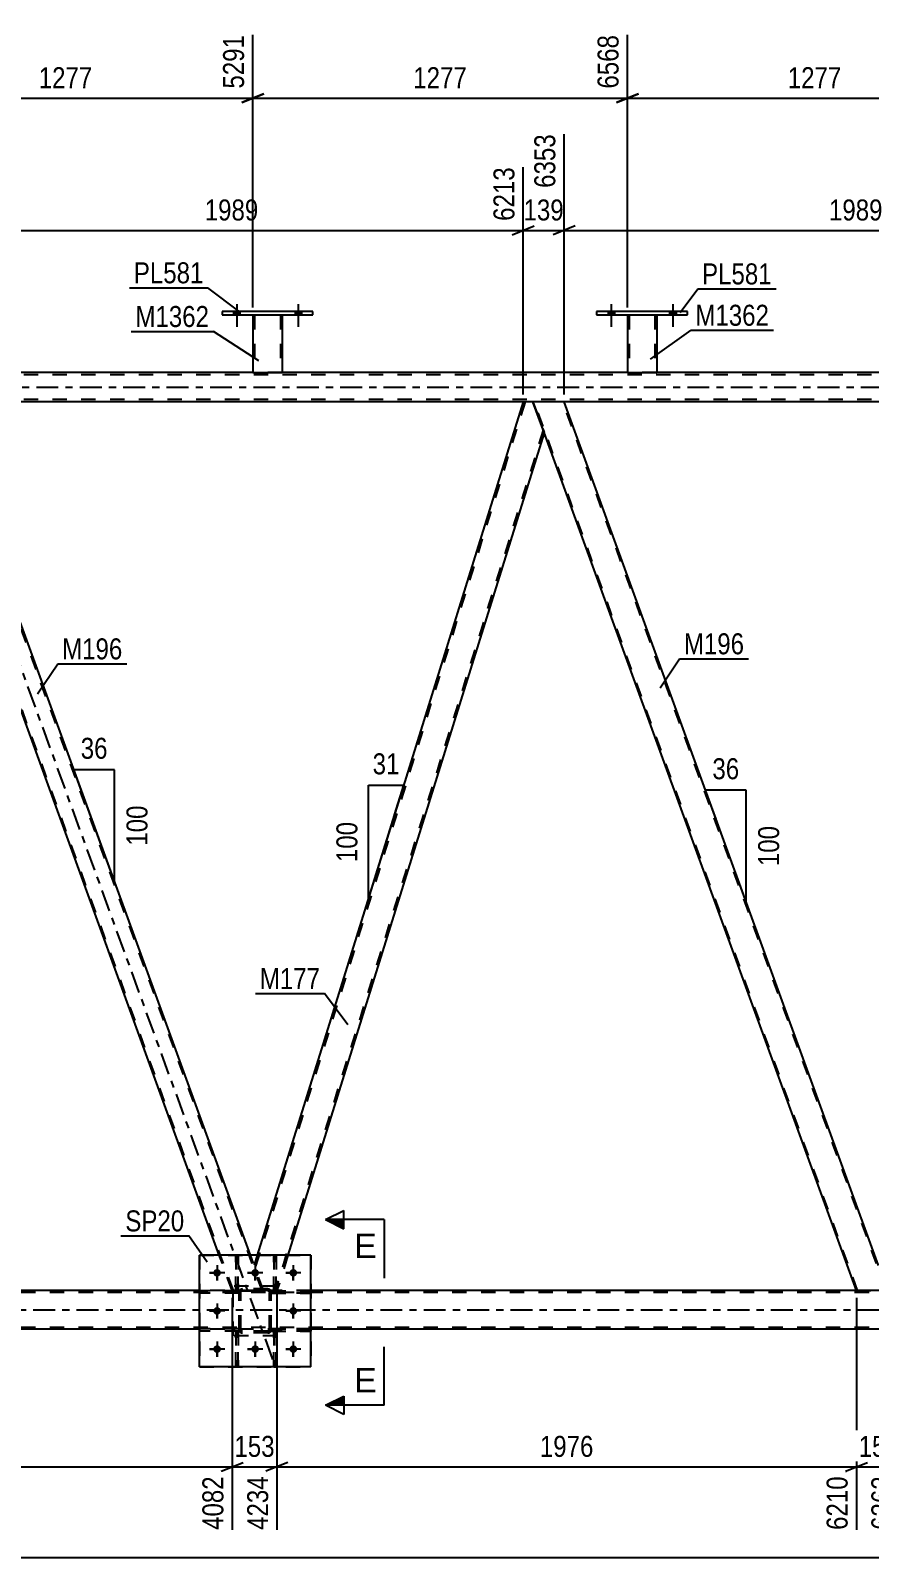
# Model space of a CAD drawing. Header units: millimetres. Extents: x -78 to 763, y -424 to 170.
# Drawn here: x 172.4 to 286.8, y -159.6 to 48.6 of the extents above; entities that cross this region are included whole.
import ezdxf

# ---------------------------------------------------------------- set-up
doc = ezdxf.new("R2010")
doc.units = ezdxf.units.MM
doc.linetypes.add('DXK_LINE_DOT2', pattern=[3.9198, 1.9599, -1.9599])
doc.linetypes.add('DXK_LINE_DOT3', pattern=[5.9187, 2.979, -0.9799, 0.9799, -0.9799])
doc.styles.add('Arial', font='ARIAL.TTF', dxfattribs={"height": 0.2})
doc.styles.add('Arial Narrow', font='ARIALN.TTF', dxfattribs={"height": 0.2})

# ---------------------------------------------------------------- blocks, each defined once
blk = doc.blocks.new('Part-814185653-3810 - 3727')
at = {"color": 7, "linetype": 'DXK_LINE_DOT2'}
for p, q in [((205.59, -133.6), (205.59, -128.77)), ((205.59, -128.77), (205.91, -128.77)), ((205.91, -128.77), (205.91, -133.6)), ((205.59, -129.37), (205.91, -129.37)), ((205.91, -133.6), (205.59, -133.6))]:
    blk.add_line(p, q, dxfattribs=at)
blk = doc.blocks.new('Part-814185653-3860 - 3727')
at = {"color": 7, "linetype": 'DXK_LINE_DOT2'}
for p, q in [((200.83, -123.48), (200.87, -123.3)), ((200.87, -123.3), (200.83, -123.48)), ((200.83, -128.52), (200.83, -123.48)), ((201.07, -123.48), (201.09, -123.39)), ((201.07, -128.52), (201.07, -123.48)), ((201.09, -123.39), (201.14, -123.31)), ((201.13, -123.04), (201.31, -123)), ((201.31, -123), (201.13, -123.04)), ((201.14, -123.31), (201.22, -123.26)), ((201.22, -123.26), (201.31, -123.24)), ((204.75, -123), (201.31, -123)), ((201.31, -123.24), (204.75, -123.24)), ((204.75, -123), (204.94, -123.04)), ((204.94, -123.04), (204.75, -123)), ((204.75, -123.24), (204.85, -123.26)), ((204.85, -123.26), (204.92, -123.31)), ((204.92, -123.31), (204.98, -123.39)), ((204.98, -123.39), (204.99, -123.48)), ((204.99, -128.52), (204.99, -123.48)), ((205.2, -123.3), (205.23, -123.48)), ((205.23, -123.48), (205.2, -123.3)), ((205.23, -128.52), (205.23, -123.48)), ((200.87, -128.71), (200.83, -128.52)), ((200.83, -128.52), (200.87, -128.71)), ((201.09, -128.62), (201.07, -128.52)), ((201.14, -128.69), (201.09, -128.62)), ((201.31, -129), (201.13, -128.97)), ((201.13, -128.97), (201.31, -129)), ((201.22, -128.75), (201.14, -128.69)), ((201.31, -128.76), (201.22, -128.75)), ((204.75, -128.76), (201.31, -128.76)), ((204.75, -129), (201.31, -129)), ((204.85, -128.75), (204.75, -128.76)), ((204.94, -128.97), (204.75, -129)), ((204.75, -129), (204.94, -128.97)), ((204.92, -128.69), (204.85, -128.75)), ((204.98, -128.62), (204.92, -128.69)), ((204.99, -128.52), (204.98, -128.62)), ((205.23, -128.52), (205.2, -128.71)), ((205.2, -128.71), (205.23, -128.52))]:
    blk.add_line(p, q, dxfattribs=at)
at = {"color": 7, "linetype": 'DXK_LINE_DOT3'}
blk.add_line((203.03, -126), (203.03, -126), dxfattribs=at)
at = {"color": 7, "linetype": 'DXK_LINE_DOT2'}
for centre, start, end in [((201.31, -123.48), 112.5, 157.5), ((201.31, -123.48), 112.5, 157.5), ((204.75, -123.48), 22.5, 67.5), ((204.75, -123.48), 22.5, 67.5), ((201.31, -128.52), 202.5, 247.5), ((201.31, -128.52), 202.5, 247.5), ((204.75, -128.52), 292.5, 337.5), ((204.75, -128.52), 292.5, 337.5)]:
    blk.add_arc(centre, 0.48, start, end, dxfattribs=at)
blk = doc.blocks.new('Part-814185653-3795 - 3727')
at = {"color": 7, "linetype": 'DXK_LINE_DOT2'}
for p, q in [((200.83, -123.24), (195.43, -123.24)), ((195.43, -123.56), (195.43, -123.24)), ((200.83, -123.56), (195.43, -123.56)), ((200.23, -123.56), (200.23, -123.24)), ((200.83, -123.24), (200.83, -123.56))]:
    blk.add_line(p, q, dxfattribs=at)
blk = doc.blocks.new('Part-814185653-4150 - 3727')
at = {"color": 2, "linetype": 'Continuous'}
for p, q in [((198.51, 10.32), (198.51, 9.84)), ((210.91, 10.32), (198.51, 10.32)), ((198.51, 9.84), (210.91, 9.84)), ((210.91, 9.84), (210.91, 10.32))]:
    blk.add_line(p, q, dxfattribs=at)
blk = doc.blocks.new('Part-814185653-3816 - 3727')
at = {"color": 7, "linetype": 'DXK_LINE_DOT2'}
for p, q in [((205.59, -123.25), (205.59, -118.4)), ((205.59, -118.4), (205.91, -118.4)), ((205.91, -118.4), (205.91, -123.25)), ((205.59, -122.65), (205.91, -122.65)), ((205.91, -123.25), (205.59, -123.25))]:
    blk.add_line(p, q, dxfattribs=at)
blk = doc.blocks.new('Part-814185653-3763 - 3727')
at = {"color": 7, "linetype": 'DXK_LINE_DOT2'}
for p, q in [((200.71, -128.77), (200.39, -128.77)), ((200.39, -128.77), (200.39, -133.6)), ((200.71, -133.6), (200.71, -128.77)), ((200.39, -129.37), (200.71, -129.37)), ((200.39, -133.6), (200.71, -133.6))]:
    blk.add_line(p, q, dxfattribs=at)
blk = doc.blocks.new('Part-814185653-3766 - 3727')
at = {"color": 2, "linetype": 'Continuous'}
blk.add_line((205.91, -118.4), (205.59, -118.4), dxfattribs=at)
at = {"color": 7, "linetype": 'DXK_LINE_DOT2'}
for p, q in [((205.59, -118.4), (205.59, -123.25)), ((205.91, -123.25), (205.91, -118.4)), ((205.59, -122.65), (205.91, -122.65)), ((205.59, -123.25), (205.91, -123.25))]:
    blk.add_line(p, q, dxfattribs=at)
blk = doc.blocks.new('Part-814185653-3841 - 3727')
at = {"color": 7, "linetype": 'DXK_LINE_DOT2'}
for p, q in [((200.39, -123.25), (200.39, -118.4)), ((200.39, -118.4), (200.71, -118.4)), ((200.71, -118.4), (200.71, -123.25)), ((200.39, -122.65), (200.71, -122.65)), ((200.71, -123.25), (200.39, -123.25))]:
    blk.add_line(p, q, dxfattribs=at)
blk = doc.blocks.new('Part-814185653-3838 - 3727')
at = {"color": 7, "linetype": 'DXK_LINE_DOT2'}
for p, q in [((210.63, -128.44), (205.23, -128.44)), ((205.23, -128.44), (205.23, -128.76)), ((205.23, -128.76), (210.63, -128.76)), ((205.83, -128.76), (205.83, -128.44)), ((210.63, -128.76), (210.63, -128.44))]:
    blk.add_line(p, q, dxfattribs=at)
blk = doc.blocks.new('Part-814185653-3782 - 3727')
at = {"color": 7, "linetype": 'DXK_LINE_DOT2'}
for p, q in [((200.83, -123.48), (200.87, -123.3)), ((200.87, -123.3), (200.83, -123.48)), ((200.83, -128.52), (200.83, -123.48)), ((201.07, -123.48), (201.09, -123.39)), ((201.07, -128.52), (201.07, -123.48)), ((201.09, -123.39), (201.14, -123.31)), ((201.13, -123.04), (201.31, -123)), ((201.31, -123), (201.13, -123.04)), ((201.14, -123.31), (201.22, -123.26)), ((201.22, -123.26), (201.31, -123.24)), ((204.75, -123), (201.31, -123)), ((201.31, -123.24), (204.75, -123.24)), ((204.75, -123), (204.94, -123.04)), ((204.94, -123.04), (204.75, -123)), ((204.75, -123.24), (204.85, -123.26)), ((204.85, -123.26), (204.92, -123.31)), ((204.92, -123.31), (204.98, -123.39)), ((204.98, -123.39), (204.99, -123.48)), ((204.99, -128.52), (204.99, -123.48)), ((205.2, -123.3), (205.23, -123.48)), ((205.23, -123.48), (205.2, -123.3)), ((205.23, -128.52), (205.23, -123.48)), ((200.87, -128.71), (200.83, -128.52)), ((200.83, -128.52), (200.87, -128.71)), ((201.09, -128.62), (201.07, -128.52)), ((201.14, -128.69), (201.09, -128.62)), ((201.31, -129), (201.13, -128.97)), ((201.13, -128.97), (201.31, -129)), ((201.22, -128.75), (201.14, -128.69)), ((201.31, -128.76), (201.22, -128.75)), ((204.75, -128.76), (201.31, -128.76)), ((204.75, -129), (201.31, -129)), ((204.85, -128.75), (204.75, -128.76)), ((204.94, -128.97), (204.75, -129)), ((204.75, -129), (204.94, -128.97)), ((204.92, -128.69), (204.85, -128.75)), ((204.98, -128.62), (204.92, -128.69)), ((204.99, -128.52), (204.98, -128.62)), ((205.23, -128.52), (205.2, -128.71)), ((205.2, -128.71), (205.23, -128.52))]:
    blk.add_line(p, q, dxfattribs=at)
at = {"color": 7, "linetype": 'DXK_LINE_DOT3'}
blk.add_line((203.03, -126), (203.03, -126), dxfattribs=at)
at = {"color": 7, "linetype": 'DXK_LINE_DOT2'}
for centre, start, end in [((201.31, -123.48), 112.5, 157.5), ((201.31, -123.48), 112.5, 157.5), ((204.75, -123.48), 22.5, 67.5), ((204.75, -123.48), 22.5, 67.5), ((201.31, -128.52), 202.5, 247.5), ((201.31, -128.52), 202.5, 247.5), ((204.75, -128.52), 292.5, 337.5), ((204.75, -128.52), 292.5, 337.5)]:
    blk.add_arc(centre, 0.48, start, end, dxfattribs=at)
blk = doc.blocks.new('Part-814185653-3785 - 3727')
at = {"color": 7, "linetype": 'DXK_LINE_DOT2'}
for p, q in [((200.83, -123.24), (195.43, -123.24)), ((195.43, -123.24), (195.43, -123.56)), ((200.83, -123.56), (195.43, -123.56)), ((200.23, -123.56), (200.23, -123.24)), ((200.83, -123.56), (200.83, -123.24))]:
    blk.add_line(p, q, dxfattribs=at)
blk = doc.blocks.new('Part-814185653-3788 - 3727')
at = {"color": 7, "linetype": 'DXK_LINE_DOT2'}
for p, q in [((200.83, -128.44), (195.43, -128.44)), ((195.43, -128.44), (195.43, -128.76)), ((200.83, -128.76), (195.43, -128.76)), ((200.23, -128.76), (200.23, -128.44)), ((200.83, -128.76), (200.83, -128.44))]:
    blk.add_line(p, q, dxfattribs=at)
blk = doc.blocks.new('Part-814185653-4135 - 3727')
at = {"color": 2, "linetype": 'Continuous'}
for p, q in [((253.79, 9.84), (253.79, 2)), ((257.79, 9.84), (257.79, 2)), ((253.79, 2), (257.79, 2))]:
    blk.add_line(p, q, dxfattribs=at)
at = {"color": 7, "linetype": 'DXK_LINE_DOT2'}
for p, q in [((253.79, 9.84), (257.79, 9.84)), ((253.79, 9.84), (253.79, 9.84)), ((253.79, 9.84), (253.79, 9.84)), ((254.03, 9.84), (254.03, 2)), ((257.55, 9.84), (257.55, 2)), ((257.79, 9.84), (257.79, 9.84)), ((257.79, 9.84), (257.79, 9.84)), ((257.49, 2), (257.53, 2)), ((257.49, 2), (257.53, 2)), ((257.53, 2), (257.55, 2)), ((257.53, 2), (257.55, 2))]:
    blk.add_line(p, q, dxfattribs=at)
blk = doc.blocks.new('Part-814185653-3792 - 3727')
at = {"color": 7, "linetype": 'DXK_LINE_DOT2'}
for p, q in [((205.23, -128.76), (205.23, -128.44)), ((205.23, -128.44), (210.63, -128.44)), ((210.63, -128.76), (205.23, -128.76)), ((205.83, -128.76), (205.83, -128.44)), ((210.63, -128.44), (210.63, -128.76))]:
    blk.add_line(p, q, dxfattribs=at)
blk = doc.blocks.new('Part-814185653-3798 - 3727')
at = {"color": 7, "linetype": 'DXK_LINE_DOT2'}
for p, q in [((200.83, -128.44), (195.43, -128.44)), ((195.43, -128.76), (195.43, -128.44)), ((200.83, -128.76), (195.43, -128.76)), ((200.23, -128.76), (200.23, -128.44)), ((200.83, -128.44), (200.83, -128.76))]:
    blk.add_line(p, q, dxfattribs=at)
blk = doc.blocks.new('Part-814185653-3858 - 3727')
at = {"color": 2, "linetype": 'Continuous'}
for p, q in [((210.63, -118.4), (195.43, -118.4)), ((195.43, -133.6), (195.43, -118.4)), ((210.63, -133.6), (210.63, -118.4)), ((210.63, -133.6), (195.43, -133.6))]:
    blk.add_line(p, q, dxfattribs=at)
blk = doc.blocks.new('Part-814185653-3801 - 3727')
at = {"color": 2, "linetype": 'Continuous'}
blk.add_line((200.71, -118.4), (200.39, -118.4), dxfattribs=at)
at = {"color": 7, "linetype": 'DXK_LINE_DOT2'}
for p, q in [((200.39, -118.4), (200.39, -123.25)), ((200.71, -123.25), (200.71, -118.4)), ((200.39, -122.65), (200.71, -122.65)), ((200.39, -123.25), (200.71, -123.25))]:
    blk.add_line(p, q, dxfattribs=at)
blk = doc.blocks.new('Part-814185653-3938 - 3727')
at = {"color": 7, "linetype": 'DXK_LINE_DOT2'}
for p, q in [((639.89, 1.68), (25.23, 1.68)), ((206.71, 2), (202.71, 2)), ((257.79, 2), (253.79, 2)), ((639.89, -1.68), (25.23, -1.68)), ((245.16, -2), (239.59, -2))]:
    blk.add_line(p, q, dxfattribs=at)
at = {"color": 7, "linetype": 'DXK_LINE_DOT3'}
blk.add_line((25.23, 0), (639.89, 0), dxfattribs=at)
at = {"color": 2, "linetype": 'Continuous'}
for p, q in [((202.71, 2), (155.63, 2)), ((253.79, 2), (206.71, 2)), ((304.87, 2), (257.79, 2)), ((239.59, -2), (160.03, -2)), ((324.72, -2), (245.16, -2))]:
    blk.add_line(p, q, dxfattribs=at)
blk = doc.blocks.new('Part-814185653-4140 - 3727')
at = {"color": 2, "linetype": 'Continuous'}
for p, q in [((249.59, 10.32), (249.59, 9.84)), ((261.99, 10.32), (249.59, 10.32)), ((249.59, 9.84), (261.99, 9.84)), ((261.99, 9.84), (261.99, 10.32))]:
    blk.add_line(p, q, dxfattribs=at)
blk = doc.blocks.new('Part-814185653-3829 - 3727')
at = {"color": 7, "linetype": 'DXK_LINE_DOT2'}
for p, q in [((205.23, -123.56), (205.23, -123.24)), ((205.23, -123.24), (210.63, -123.24)), ((210.63, -123.56), (205.23, -123.56)), ((205.83, -123.56), (205.83, -123.24)), ((210.63, -123.24), (210.63, -123.56))]:
    blk.add_line(p, q, dxfattribs=at)
blk = doc.blocks.new('Part-814185653-3835 - 3727')
at = {"color": 7, "linetype": 'DXK_LINE_DOT2'}
for p, q in [((210.63, -123.24), (205.23, -123.24)), ((205.23, -123.24), (205.23, -123.56)), ((205.23, -123.56), (210.63, -123.56)), ((205.83, -123.56), (205.83, -123.24)), ((210.63, -123.56), (210.63, -123.24))]:
    blk.add_line(p, q, dxfattribs=at)
blk = doc.blocks.new('Part-814185653-3852 - 3727')
at = {"color": 7, "linetype": 'DXK_LINE_DOT2'}
for p, q in [((205.91, -128.77), (205.59, -128.77)), ((205.59, -128.77), (205.59, -133.6)), ((205.91, -133.6), (205.91, -128.77)), ((205.59, -129.37), (205.91, -129.37)), ((205.59, -133.6), (205.91, -133.6))]:
    blk.add_line(p, q, dxfattribs=at)
blk = doc.blocks.new('Part-814185653-3859 - 3727')
at = {"color": 7, "linetype": 'DXK_LINE_DOT2'}
for p, q in [((195.43, -118.4), (210.63, -118.4)), ((195.43, -118.4), (195.43, -133.6)), ((210.63, -118.4), (210.63, -133.6)), ((195.43, -133.6), (210.63, -133.6))]:
    blk.add_line(p, q, dxfattribs=at)
blk = doc.blocks.new('Part-814185653-3861 - 3727')
at = {"color": 7, "linetype": 'DXK_LINE_DOT2'}
for p, q in [((206.03, -122.6), (200.03, -122.6)), ((200.03, -129.4), (200.03, -122.6)), ((206.03, -129.4), (206.03, -122.6)), ((206.03, -129.4), (200.03, -129.4))]:
    blk.add_line(p, q, dxfattribs=at)
blk = doc.blocks.new('Bolt-814185653-3939 - 3727')
at = {"linetype": 'Continuous'}
for points in [[(198.35, -120.8, -1), (197.31, -120.8, -1)], [(203.55, -120.8, -1), (202.51, -120.8, -1)], [(208.75, -120.8, -1), (207.71, -120.8, -1)], [(198.35, -126, -1), (197.31, -126, -1)], [(208.75, -126, -1), (207.71, -126, -1)], [(198.35, -131.2, -1), (197.31, -131.2, -1)], [(203.55, -131.2, -1), (202.51, -131.2, -1)], [(208.75, -131.2, -1), (207.71, -131.2, -1)]]:
    blk.add_hatch(color=1, dxfattribs=at).paths.add_polyline_path(points)
at = {"color": 1, "linetype": 'Continuous'}
for p, q in [((197.83, -119.76), (197.83, -121.84)), ((203.03, -119.76), (203.03, -121.84)), ((208.23, -119.76), (208.23, -121.84)), ((198.87, -120.8), (196.79, -120.8)), ((204.07, -120.8), (201.99, -120.8)), ((209.27, -120.8), (207.19, -120.8)), ((198.87, -126), (196.79, -126)), ((197.83, -124.96), (197.83, -127.04)), ((209.27, -126), (207.19, -126)), ((208.23, -124.96), (208.23, -127.04)), ((197.83, -130.16), (197.83, -132.24)), ((203.03, -130.16), (203.03, -132.24)), ((208.23, -130.16), (208.23, -132.24)), ((198.87, -131.2), (196.79, -131.2)), ((204.07, -131.2), (201.99, -131.2)), ((209.27, -131.2), (207.19, -131.2))]:
    blk.add_line(p, q, dxfattribs=at)
blk = doc.blocks.new('Part-814185653-3944 - 3727')
at = {"color": 7, "linetype": 'DXK_LINE_DOT2'}
for p, q in [((239.84, -2), (203.02, -120.12)), ((242.32, -5.88), (205.74, -123.22)), ((242.45, -6.25), (242.44, -6.2)), ((242.45, -6.25), (242.44, -6.2)), ((203.31, -118.4), (202.89, -119.75)), ((207.5, -118.4), (206, -123.22)), ((204.15, -123.22), (202.89, -119.75)), ((206, -123.22), (204.15, -123.22))]:
    blk.add_line(p, q, dxfattribs=at)
at = {"color": 2, "linetype": 'Continuous'}
for p, q in [((239.59, -2), (203.31, -118.4)), ((240.91, -2), (239.59, -2)), ((242.44, -6.2), (240.91, -2)), ((242.45, -6.25), (207.5, -118.4))]:
    blk.add_line(p, q, dxfattribs=at)
blk = doc.blocks.new('Part-814185653-3949 - 3727')
at = {"color": 7, "linetype": 'DXK_LINE_DOT3'}
blk.add_line((205.44, -132.62), (154.48, 7.4), dxfattribs=at)
at = {"color": 2, "linetype": 'Continuous'}
for p, q in [((160.03, -2), (155.77, -2)), ((202.4, -118.4), (160.03, -2)), ((198.14, -118.4), (157.3, -6.2))]:
    blk.add_line(p, q, dxfattribs=at)
at = {"color": 7, "linetype": 'DXK_LINE_DOT2'}
for p, q in [((155.77, -2), (157.3, -6.2)), ((200.06, -123.22), (155.94, -2)), ((203.98, -123.22), (159.86, -2)), ((199.89, -123.22), (198.14, -118.4)), ((204.15, -123.22), (202.4, -118.4)), ((204.15, -123.22), (199.89, -123.22))]:
    blk.add_line(p, q, dxfattribs=at)
blk = doc.blocks.new('Part-814185653-3967 - 3727')
at = {"color": 2, "linetype": 'Continuous'}
for p, q in [((195.43, -123.22), (36.63, -123.22)), ((365.7, -123.22), (210.63, -123.22)), ((195.43, -128.5), (36.63, -128.5)), ((365.7, -128.5), (210.63, -128.5))]:
    blk.add_line(p, q, dxfattribs=at)
at = {"color": 7, "linetype": 'DXK_LINE_DOT2'}
for p, q in [((651.29, -123.46), (36.63, -123.46)), ((210.63, -123.22), (195.43, -123.22)), ((651.29, -128.26), (36.63, -128.26)), ((210.63, -128.5), (195.43, -128.5))]:
    blk.add_line(p, q, dxfattribs=at)
at = {"color": 7, "linetype": 'DXK_LINE_DOT3'}
blk.add_line((36.63, -125.86), (651.29, -125.86), dxfattribs=at)
blk = doc.blocks.new('Part-814185653-3972 - 3727')
at = {"color": 7, "linetype": 'DXK_LINE_DOT2'}
for p, q in [((206.03, -122.6), (200.03, -122.6)), ((200.03, -129.4), (200.03, -122.6)), ((206.03, -129.4), (206.03, -122.6)), ((206.03, -129.4), (200.03, -129.4))]:
    blk.add_line(p, q, dxfattribs=at)
blk = doc.blocks.new('Part-814185653-4002 - 3727')
at = {"color": 2, "linetype": 'Continuous'}
for p, q in [((245.16, -2), (240.91, -2)), ((288.04, -119.8), (245.16, -2)), ((285.03, -123.22), (242.44, -6.2))]:
    blk.add_line(p, q, dxfattribs=at)
at = {"color": 7, "linetype": 'DXK_LINE_DOT2'}
for p, q in [((240.91, -2), (242.44, -6.2)), ((285.2, -123.22), (241.08, -2)), ((289.11, -123.22), (244.99, -2)), ((289.28, -123.22), (288.04, -119.8)), ((285.03, -123.22), (289.28, -123.22))]:
    blk.add_line(p, q, dxfattribs=at)
blk = doc.blocks.new('Part-814185653-4016 - 3727')
at = {"color": 7, "linetype": 'DXK_LINE_DOT2'}
for p, q in [((200.39, -133.6), (200.39, -128.77)), ((200.39, -128.77), (200.71, -128.77)), ((200.71, -128.77), (200.71, -133.6)), ((200.39, -129.37), (200.71, -129.37)), ((200.71, -133.6), (200.39, -133.6))]:
    blk.add_line(p, q, dxfattribs=at)
blk = doc.blocks.new('Bolt-814185653-4045 - 3727')
at = {"color": 1, "linetype": 'Continuous'}
for p, q in [((197.83, -119.76), (197.83, -120.46)), ((203.03, -119.76), (203.03, -120.46)), ((208.23, -119.76), (208.23, -120.46)), ((196.79, -120.8), (197.49, -120.8)), ((197.83, -121.84), (197.83, -121.15)), ((198.87, -120.8), (198.18, -120.8)), ((201.99, -120.8), (202.69, -120.8)), ((203.03, -121.84), (203.03, -121.15)), ((204.07, -120.8), (203.38, -120.8)), ((207.19, -120.8), (207.89, -120.8)), ((208.23, -121.84), (208.23, -121.15)), ((209.27, -120.8), (208.58, -120.8)), ((196.79, -126), (197.49, -126)), ((197.83, -124.96), (197.83, -125.66)), ((197.83, -127.04), (197.83, -126.35)), ((198.87, -126), (198.18, -126)), ((207.19, -126), (207.89, -126)), ((208.23, -124.96), (208.23, -125.66)), ((208.23, -127.04), (208.23, -126.35)), ((209.27, -126), (208.58, -126)), ((197.83, -130.16), (197.83, -130.86)), ((203.03, -130.16), (203.03, -130.86)), ((208.23, -130.16), (208.23, -130.86)), ((196.79, -131.2), (197.49, -131.2)), ((197.83, -132.24), (197.83, -131.55)), ((198.87, -131.2), (198.18, -131.2)), ((201.99, -131.2), (202.69, -131.2)), ((203.03, -132.24), (203.03, -131.55)), ((204.07, -131.2), (203.38, -131.2)), ((207.19, -131.2), (207.89, -131.2)), ((208.23, -132.24), (208.23, -131.55)), ((209.27, -131.2), (208.58, -131.2))]:
    blk.add_line(p, q, dxfattribs=at)
blk = doc.blocks.new('Bolt-814185653-4195 - 3727')
at = {"linetype": 'Continuous'}
for points in [[(251.15, 9.84), (252.03, 9.84), (252.03, 10.32), (251.15, 10.32)], [(259.55, 9.84), (260.43, 9.84), (260.43, 10.32), (259.55, 10.32)]]:
    blk.add_hatch(color=1, dxfattribs=at).paths.add_polyline_path(points)
at = {"color": 1, "linetype": 'Continuous'}
for p, q in [((251.59, 11.32), (251.59, 8.2)), ((259.99, 11.32), (259.99, 8.2)), ((251.15, 10.32), (251.15, 9.84)), ((252.03, 10.32), (252.03, 9.84)), ((259.55, 10.32), (259.55, 9.84)), ((260.43, 10.32), (260.43, 9.84))]:
    blk.add_line(p, q, dxfattribs=at)
blk = doc.blocks.new('Part-814185653-4145 - 3727')
at = {"color": 2, "linetype": 'Continuous'}
for p, q in [((202.71, 9.84), (202.71, 2)), ((206.71, 9.84), (206.71, 2)), ((202.71, 2), (206.71, 2))]:
    blk.add_line(p, q, dxfattribs=at)
at = {"color": 7, "linetype": 'DXK_LINE_DOT2'}
for p, q in [((202.71, 9.84), (206.71, 9.84)), ((202.71, 9.84), (202.71, 9.84)), ((202.71, 9.84), (202.71, 9.84)), ((202.95, 9.84), (202.95, 2)), ((206.47, 9.84), (206.47, 2)), ((206.71, 9.84), (206.71, 9.84)), ((206.71, 9.84), (206.71, 9.84)), ((206.41, 2), (206.45, 2)), ((206.41, 2), (206.45, 2)), ((206.45, 2), (206.47, 2)), ((206.45, 2), (206.47, 2))]:
    blk.add_line(p, q, dxfattribs=at)
blk = doc.blocks.new('Bolt-814185653-4196 - 3727')
at = {"linetype": 'Continuous'}
for points in [[(251.15, 9.84), (252.03, 9.84), (252.03, 10.32), (251.15, 10.32)], [(259.55, 9.84), (260.43, 9.84), (260.43, 10.32), (259.55, 10.32)]]:
    blk.add_hatch(color=1, dxfattribs=at).paths.add_polyline_path(points)
at = {"color": 1, "linetype": 'Continuous'}
for p, q in [((251.59, 11.32), (251.59, 8.2)), ((259.99, 11.32), (259.99, 8.2)), ((251.15, 10.32), (251.15, 9.84)), ((252.03, 10.32), (252.03, 9.84)), ((259.55, 10.32), (259.55, 9.84)), ((260.43, 10.32), (260.43, 9.84))]:
    blk.add_line(p, q, dxfattribs=at)
blk = doc.blocks.new('Bolt-814185653-4197 - 3727')
at = {"linetype": 'Continuous'}
for points in [[(200.07, 9.84), (200.95, 9.84), (200.95, 10.32), (200.07, 10.32)], [(208.47, 9.84), (209.35, 9.84), (209.35, 10.32), (208.47, 10.32)]]:
    blk.add_hatch(color=1, dxfattribs=at).paths.add_polyline_path(points)
at = {"color": 1, "linetype": 'Continuous'}
for p, q in [((200.51, 11.32), (200.51, 8.2)), ((208.91, 11.32), (208.91, 8.2)), ((200.07, 10.32), (200.07, 9.84)), ((200.95, 10.32), (200.95, 9.84)), ((208.47, 10.32), (208.47, 9.84)), ((209.35, 10.32), (209.35, 9.84))]:
    blk.add_line(p, q, dxfattribs=at)
blk = doc.blocks.new('Bolt-814185653-4198 - 3727')
at = {"linetype": 'Continuous'}
for points in [[(200.07, 9.84), (200.95, 9.84), (200.95, 10.32), (200.07, 10.32)], [(208.47, 9.84), (209.35, 9.84), (209.35, 10.32), (208.47, 10.32)]]:
    blk.add_hatch(color=1, dxfattribs=at).paths.add_polyline_path(points)
at = {"color": 1, "linetype": 'Continuous'}
for p, q in [((200.51, 11.32), (200.51, 8.2)), ((208.91, 11.32), (208.91, 8.2)), ((200.07, 10.32), (200.07, 9.84)), ((200.95, 10.32), (200.95, 9.84)), ((208.47, 10.32), (208.47, 9.84)), ((209.35, 10.32), (209.35, 9.84))]:
    blk.add_line(p, q, dxfattribs=at)
blk = doc.blocks.new('StraightDimension-814185653-4623 - 3727')
at = {"color": 7, "linetype": 'Continuous'}
for p, q in [((199.89, -124.22), (199.89, -155.86)), ((206, -124.22), (206, -155.86)), ((198.39, -147.85), (201.39, -146.65)), ((199.89, -147.25), (206, -147.25)), ((207.5, -146.65), (204.5, -147.85))]:
    blk.add_line(p, q, dxfattribs=at)
at = {"color": 0}
blk.add_wipeout([(206.29, -146.5), (206.29, -142.3), (199.6, -142.3), (199.6, -146.5)], dxfattribs=at)
at = {"color": 0, "linetype": 'Continuous'}
blk.add_wipeout([(205.4, -147.95), (201.2, -147.95), (201.2, -156.46), (205.4, -156.46)], dxfattribs=at)
at = {"color": 3, "style": 'Arial Narrow'}
blk.add_text('153', height=2.863, dxfattribs=at).set_placement((200.2, -145.9))
at = {"color": 3, "linetype": 'Continuous', "style": 'Arial Narrow'}
blk.add_text('4234', height=2.863, rotation=90.0002, dxfattribs=at).set_placement((204.8, -155.86))
blk = doc.blocks.new('StraightDimension-814185653-4994 - 3727')
at = {"color": 7, "linetype": 'Continuous'}
for p, q in [((245.16, -1), (245.16, 34.5)), ((239.59, -1), (239.59, 30)), ((238.09, 20.78), (241.09, 21.98)), ((239.59, 21.38), (245.16, 21.38)), ((246.66, 21.98), (243.66, 20.78))]:
    blk.add_line(p, q, dxfattribs=at)
at = {"color": 0}
blk.add_wipeout([(245.72, 22.13), (245.72, 26.33), (239.03, 26.33), (239.03, 22.13)], dxfattribs=at)
at = {"color": 0, "linetype": 'Continuous'}
blk.add_wipeout([(244.56, 35.09), (240.36, 35.09), (240.36, 26.58), (244.56, 26.58)], dxfattribs=at)
at = {"color": 3, "linetype": 'Continuous', "style": 'Arial Narrow'}
blk.add_text('6353', height=2.863, rotation=90.0002, dxfattribs=at).set_placement((243.96, 27.18))
at = {"color": 3, "style": 'Arial Narrow'}
blk.add_text('139', height=2.863, dxfattribs=at).set_placement((239.63, 22.73))
blk = doc.blocks.new('AngleDimension-814185653-12905 - 3727')
at = {"color": 7, "linetype": 'Continuous'}
for p, q in [((265.88, -58.92), (264.45, -54.98)), ((269.99, -54.98), (264.45, -54.98)), ((269.99, -70.2), (264.45, -54.98)), ((269.99, -70.2), (269.99, -54.98))]:
    blk.add_line(p, q, dxfattribs=at)
at = {"color": 0}
for points in [[(269.64, -54.08), (269.64, -49.88), (264.79, -49.88), (264.79, -54.08)], [(275.09, -59.25), (270.89, -59.25), (270.89, -65.93), (275.09, -65.93)]]:
    blk.add_wipeout(points, dxfattribs=at)
at = {"color": 3, "style": 'Arial Narrow'}
blk.add_text('36', height=2.863, dxfattribs=at).set_placement((265.39, -53.48))
blk.add_text('100', height=2.863, rotation=90.0002, dxfattribs=at).set_placement((274.49, -65.33))
blk = doc.blocks.new('StraightDimension-814185653-4642 - 3727')
at = {"color": 7, "linetype": 'Continuous'}
for p, q in [((206, -124.22), (206, -155.86)), ((285.03, -124.22), (285.03, -155.86)), ((207.5, -146.65), (204.5, -147.85)), ((206, -147.25), (285.03, -147.25)), ((283.53, -147.85), (286.53, -146.65))]:
    blk.add_line(p, q, dxfattribs=at)
at = {"color": 0}
blk.add_wipeout([(249.77, -146.5), (249.77, -142.3), (241.26, -142.3), (241.26, -146.5)], dxfattribs=at)
at = {"color": 0, "linetype": 'Continuous'}
blk.add_wipeout([(284.43, -147.95), (280.23, -147.95), (280.23, -156.46), (284.43, -156.46)], dxfattribs=at)
at = {"color": 3, "style": 'Arial Narrow'}
blk.add_text('1976', height=2.863, dxfattribs=at).set_placement((241.86, -145.9))
at = {"color": 3, "linetype": 'Continuous', "style": 'Arial Narrow'}
blk.add_text('6210', height=2.863, rotation=90.0002, dxfattribs=at).set_placement((283.83, -155.86))
blk = doc.blocks.new('StraightDimension-814185653-4604 - 3727')
at = {"color": 7, "linetype": 'Continuous'}
for p, q in [((120.86, -124.22), (120.86, -155.86)), ((199.89, -124.22), (199.89, -155.86)), ((122.36, -146.65), (119.36, -147.85)), ((120.86, -147.25), (199.89, -147.25)), ((198.39, -147.85), (201.39, -146.65))]:
    blk.add_line(p, q, dxfattribs=at)
at = {"color": 0}
blk.add_wipeout([(164.63, -146.5), (164.63, -142.3), (156.12, -142.3), (156.12, -146.5)], dxfattribs=at)
at = {"color": 0, "linetype": 'Continuous'}
blk.add_wipeout([(199.29, -147.95), (195.09, -147.95), (195.09, -156.46), (199.29, -156.46)], dxfattribs=at)
at = {"color": 3, "style": 'Arial Narrow'}
blk.add_text('1976', height=2.863, dxfattribs=at).set_placement((156.72, -145.9))
at = {"color": 3, "linetype": 'Continuous', "style": 'Arial Narrow'}
blk.add_text('4082', height=2.863, rotation=90.0002, dxfattribs=at).set_placement((198.69, -155.86))
blk = doc.blocks.new('StraightDimension-814185653-4795 - 3727')
at = {"color": 7, "linetype": 'Continuous'}
blk.add_line((-0.64, -159.62), (662.15, -159.62), dxfattribs=at)
blk = doc.blocks.new('StraightDimension-814185653-9958 - 3727')
at = {"color": 7, "linetype": 'Continuous'}
for p, q in [((151.63, 10.84), (151.63, 48.03)), ((202.71, 10.84), (202.71, 48.03)), ((153.13, 40.02), (150.13, 38.82)), ((201.21, 38.82), (204.21, 40.02)), ((151.63, 39.42), (202.71, 39.42))]:
    blk.add_line(p, q, dxfattribs=at)
at = {"color": 0, "linetype": 'Continuous'}
blk.add_wipeout([(202.11, 48.63), (197.91, 48.63), (197.91, 40.12), (202.11, 40.12)], dxfattribs=at)
at = {"color": 0}
blk.add_wipeout([(181.42, 40.17), (181.42, 44.37), (172.91, 44.37), (172.91, 40.17)], dxfattribs=at)
at = {"color": 3, "linetype": 'Continuous', "style": 'Arial Narrow'}
blk.add_text('5291', height=2.863, rotation=90.0002, dxfattribs=at).set_placement((201.51, 40.72))
at = {"color": 3, "style": 'Arial Narrow'}
blk.add_text('1277', height=2.863, dxfattribs=at).set_placement((173.51, 40.77))
blk = doc.blocks.new('StraightDimension-814185653-9956 - 3727')
at = {"color": 7, "linetype": 'Continuous'}
for p, q in [((253.79, 10.84), (253.79, 48.03)), ((304.87, 10.84), (304.87, 48.03)), ((255.29, 40.02), (252.29, 38.82)), ((303.37, 38.82), (306.37, 40.02)), ((253.79, 39.42), (304.87, 39.42))]:
    blk.add_line(p, q, dxfattribs=at)
at = {"color": 0, "linetype": 'Continuous'}
blk.add_wipeout([(304.27, 48.63), (300.07, 48.63), (300.07, 40.12), (304.27, 40.12)], dxfattribs=at)
at = {"color": 0}
blk.add_wipeout([(283.58, 40.17), (283.58, 44.37), (275.07, 44.37), (275.07, 40.17)], dxfattribs=at)
at = {"color": 3, "linetype": 'Continuous', "style": 'Arial Narrow'}
blk.add_text('7845', height=2.863, rotation=90.0002, dxfattribs=at).set_placement((303.67, 40.72))
at = {"color": 3, "style": 'Arial Narrow'}
blk.add_text('1277', height=2.863, dxfattribs=at).set_placement((275.67, 40.77))
blk = doc.blocks.new('StraightDimension-814185653-4661 - 3727')
at = {"color": 7, "linetype": 'Continuous'}
for p, q in [((285.03, -124.22), (285.03, -155.86)), ((291.13, -124.22), (291.13, -155.86)), ((283.53, -147.85), (286.53, -146.65)), ((285.03, -147.25), (291.13, -147.25)), ((292.63, -146.65), (289.63, -147.85))]:
    blk.add_line(p, q, dxfattribs=at)
at = {"color": 0}
blk.add_wipeout([(291.42, -146.5), (291.42, -142.3), (284.74, -142.3), (284.74, -146.5)], dxfattribs=at)
at = {"color": 0, "linetype": 'Continuous'}
blk.add_wipeout([(290.53, -147.95), (286.33, -147.95), (286.33, -156.46), (290.53, -156.46)], dxfattribs=at)
at = {"color": 3, "style": 'Arial Narrow'}
blk.add_text('153', height=2.863, dxfattribs=at).set_placement((285.34, -145.9))
at = {"color": 3, "linetype": 'Continuous', "style": 'Arial Narrow'}
blk.add_text('6362', height=2.863, rotation=90.0002, dxfattribs=at).set_placement((289.93, -155.86))
blk = doc.blocks.new('StraightDimension-814185653-4975 - 3727')
at = {"color": 7, "linetype": 'Continuous'}
for p, q in [((245.16, -1), (245.16, 34.5)), ((324.72, -1), (324.72, 30)), ((246.66, 21.98), (243.66, 20.78)), ((245.16, 21.38), (324.72, 21.38)), ((323.22, 20.78), (326.22, 21.98))]:
    blk.add_line(p, q, dxfattribs=at)
at = {"color": 0, "linetype": 'Continuous'}
blk.add_wipeout([(324.12, 30.59), (319.92, 30.59), (319.92, 22.08), (324.12, 22.08)], dxfattribs=at)
at = {"color": 0}
blk.add_wipeout([(289.2, 22.13), (289.2, 26.33), (280.69, 26.33), (280.69, 22.13)], dxfattribs=at)
at = {"color": 3, "linetype": 'Continuous', "style": 'Arial Narrow'}
blk.add_text('8342', height=2.863, rotation=90.0002, dxfattribs=at).set_placement((323.52, 22.68))
at = {"color": 3, "style": 'Arial Narrow'}
blk.add_text('1989', height=2.863, dxfattribs=at).set_placement((281.29, 22.73))
blk = doc.blocks.new('StraightDimension-814185653-5013 - 3727')
at = {"color": 7, "linetype": 'Continuous'}
for p, q in [((160.03, -1), (160.03, 34.5)), ((239.59, -1), (239.59, 30)), ((161.53, 21.98), (158.53, 20.78)), ((160.03, 21.38), (239.59, 21.38)), ((238.09, 20.78), (241.09, 21.98))]:
    blk.add_line(p, q, dxfattribs=at)
at = {"color": 0, "linetype": 'Continuous'}
blk.add_wipeout([(238.99, 30.59), (234.79, 30.59), (234.79, 22.08), (238.99, 22.08)], dxfattribs=at)
at = {"color": 0}
blk.add_wipeout([(204.07, 22.13), (204.07, 26.33), (195.55, 26.33), (195.55, 22.13)], dxfattribs=at)
at = {"color": 3, "linetype": 'Continuous', "style": 'Arial Narrow'}
blk.add_text('6213', height=2.863, rotation=90.0002, dxfattribs=at).set_placement((238.39, 22.68))
at = {"color": 3, "style": 'Arial Narrow'}
blk.add_text('1989', height=2.863, dxfattribs=at).set_placement((196.15, 22.73))
blk = doc.blocks.new('StraightDimension-814185653-9957 - 3727')
at = {"color": 7, "linetype": 'Continuous'}
for p, q in [((202.71, 10.84), (202.71, 48.03)), ((253.79, 10.84), (253.79, 48.03)), ((204.21, 40.02), (201.21, 38.82)), ((252.29, 38.82), (255.29, 40.02)), ((202.71, 39.42), (253.79, 39.42))]:
    blk.add_line(p, q, dxfattribs=at)
at = {"color": 0, "linetype": 'Continuous'}
blk.add_wipeout([(253.19, 48.63), (248.99, 48.63), (248.99, 40.12), (253.19, 40.12)], dxfattribs=at)
at = {"color": 0}
blk.add_wipeout([(232.5, 40.17), (232.5, 44.37), (223.99, 44.37), (223.99, 40.17)], dxfattribs=at)
at = {"color": 3, "linetype": 'Continuous', "style": 'Arial Narrow'}
blk.add_text('6568', height=2.863, rotation=90.0002, dxfattribs=at).set_placement((252.59, 40.72))
at = {"color": 3, "style": 'Arial Narrow'}
blk.add_text('1277', height=2.863, dxfattribs=at).set_placement((224.59, 40.77))
blk = doc.blocks.new('AngleDimension-814185653-12877 - 3727')
at = {"color": 7, "linetype": 'Continuous'}
for p, q in [((181.33, -60.53), (178.3, -52.19)), ((183.84, -52.19), (178.3, -52.19)), ((183.84, -67.41), (178.3, -52.19)), ((183.84, -67.41), (183.84, -52.19))]:
    blk.add_line(p, q, dxfattribs=at)
at = {"color": 0}
for points in [[(183.5, -51.29), (183.5, -47.09), (178.64, -47.09), (178.64, -51.29)], [(188.94, -56.46), (184.74, -56.46), (184.74, -63.14), (188.94, -63.14)]]:
    blk.add_wipeout(points, dxfattribs=at)
at = {"color": 3, "style": 'Arial Narrow'}
blk.add_text('36', height=2.863, dxfattribs=at).set_placement((179.24, -50.69))
blk.add_text('100', height=2.863, rotation=90.0002, dxfattribs=at).set_placement((188.34, -62.54))
blk = doc.blocks.new('AngleDimension-814185653-12891 - 3727')
at = {"color": 7, "linetype": 'Continuous'}
for p, q in [((218.47, -54.31), (223.29, -54.31)), ((218.47, -69.77), (223.29, -54.31)), ((218.47, -69.77), (218.47, -54.31)), ((222.03, -58.33), (223.29, -54.31))]:
    blk.add_line(p, q, dxfattribs=at)
at = {"color": 0}
for points in [[(223.3, -53.41), (223.3, -49.21), (218.45, -49.21), (218.45, -53.41)], [(217.57, -58.7), (213.37, -58.7), (213.37, -65.38), (217.57, -65.38)]]:
    blk.add_wipeout(points, dxfattribs=at)
at = {"color": 3, "style": 'Arial Narrow'}
blk.add_text('31', height=2.863, dxfattribs=at).set_placement((219.05, -52.81))
blk.add_text('100', height=2.863, rotation=90.0002, dxfattribs=at).set_placement((216.97, -64.78))
blk = doc.blocks.new('Mark-814185653-3854 - 3727')
at = {"color": 0}
blk.add_wipeout([(193.36, -115.15), (193.36, -112.15), (185.32, -112.15), (185.32, -115.15)], dxfattribs=at)
blk.add_wipeout([(193.36, -115.15), (193.36, -112.15), (185.32, -112.15), (185.32, -115.15)], dxfattribs=at)
at = {"color": 30, "linetype": 'Continuous'}
for p in [(184.72, -115.75), (196.49, -119.33)]:
    blk.add_line(p, (193.96, -115.75), dxfattribs=at)
at = {"color": 3, "style": 'Arial Narrow'}
blk.add_text('SP20', height=2.863, dxfattribs=at).set_placement((185.32, -115.15))
blk = doc.blocks.new('Mark-814185653-3940 - 3727')
at = {"color": 0}
blk.add_wipeout([(211.88, -82.11), (211.88, -79.11), (203.66, -79.11), (203.66, -82.11)], dxfattribs=at)
blk.add_wipeout([(211.88, -82.11), (211.88, -79.11), (203.66, -79.11), (203.66, -82.11)], dxfattribs=at)
at = {"color": 30, "linetype": 'Continuous'}
for p in [(203.06, -82.71), (215.68, -86.99)]:
    blk.add_line(p, (212.48, -82.71), dxfattribs=at)
at = {"color": 3, "style": 'Arial Narrow'}
blk.add_text('M177', height=2.863, dxfattribs=at).set_placement((203.66, -82.11))
blk = doc.blocks.new('Mark-814185653-3945 - 3727')
at = {"color": 0}
blk.add_wipeout([(184.93, -37.13), (184.93, -34.13), (176.7, -34.13), (176.7, -37.13)], dxfattribs=at)
blk.add_wipeout([(184.93, -37.13), (184.93, -34.13), (176.7, -34.13), (176.7, -37.13)], dxfattribs=at)
at = {"color": 30, "linetype": 'Continuous'}
for p, q in [((173.34, -41.81), (176.1, -37.73)), ((176.1, -37.73), (185.53, -37.73))]:
    blk.add_line(p, q, dxfattribs=at)
at = {"color": 3, "style": 'Arial Narrow'}
blk.add_text('M196', height=2.863, dxfattribs=at).set_placement((176.7, -37.13))
blk = doc.blocks.new('Mark-814185653-3998 - 3727')
at = {"color": 0}
blk.add_wipeout([(269.73, -36.44), (269.73, -33.44), (261.5, -33.44), (261.5, -36.44)], dxfattribs=at)
blk.add_wipeout([(269.73, -36.44), (269.73, -33.44), (261.5, -33.44), (261.5, -36.44)], dxfattribs=at)
at = {"color": 30, "linetype": 'Continuous'}
for p, q in [((258.28, -41), (260.9, -37.04)), ((260.9, -37.04), (270.33, -37.04))]:
    blk.add_line(p, q, dxfattribs=at)
at = {"color": 3, "style": 'Arial Narrow'}
blk.add_text('M196', height=2.863, dxfattribs=at).set_placement((261.5, -36.44))
blk = doc.blocks.new('Mark-814185653-4131 - 3727')
at = {"color": 0}
blk.add_wipeout([(273.12, 8.37), (273.12, 11.37), (263.07, 11.37), (263.07, 8.37)], dxfattribs=at)
blk.add_wipeout([(273.12, 8.37), (273.12, 11.37), (263.07, 11.37), (263.07, 8.37)], dxfattribs=at)
at = {"color": 30, "linetype": 'Continuous'}
for p, q in [((256.95, 3.8), (262.47, 7.77)), ((262.47, 7.77), (273.72, 7.77))]:
    blk.add_line(p, q, dxfattribs=at)
at = {"color": 3, "style": 'Arial Narrow'}
blk.add_text('M1362', height=2.863, dxfattribs=at).set_placement((263.07, 8.37))
blk = doc.blocks.new('Mark-814185653-4136 - 3727')
at = {"color": 0}
blk.add_wipeout([(273.49, 14.01), (273.49, 17.01), (263.98, 17.01), (263.98, 14.01)], dxfattribs=at)
blk.add_wipeout([(273.49, 14.01), (273.49, 17.01), (263.98, 17.01), (263.98, 14.01)], dxfattribs=at)
at = {"color": 30, "linetype": 'Continuous'}
for p, q in [((261.01, 10.19), (263.38, 13.41)), ((263.38, 13.41), (274.09, 13.41))]:
    blk.add_line(p, q, dxfattribs=at)
at = {"color": 3, "style": 'Arial Narrow'}
blk.add_text('PL581', height=2.863, dxfattribs=at).set_placement((263.98, 14.01))
blk = doc.blocks.new('Mark-814185653-4141 - 3727')
at = {"color": 0}
blk.add_wipeout([(196.75, 8.2), (196.75, 11.2), (186.7, 11.2), (186.7, 8.2)], dxfattribs=at)
blk.add_wipeout([(196.75, 8.2), (196.75, 11.2), (186.7, 11.2), (186.7, 8.2)], dxfattribs=at)
at = {"color": 30, "linetype": 'Continuous'}
for p in [(186.1, 7.6), (203.52, 3.58)]:
    blk.add_line(p, (197.35, 7.6), dxfattribs=at)
at = {"color": 3, "style": 'Arial Narrow'}
blk.add_text('M1362', height=2.863, dxfattribs=at).set_placement((186.7, 8.2))
blk = doc.blocks.new('Mark-814185653-4146 - 3727')
at = {"color": 0}
blk.add_wipeout([(195.98, 14.16), (195.98, 17.16), (186.48, 17.16), (186.48, 14.16)], dxfattribs=at)
blk.add_wipeout([(195.98, 14.16), (195.98, 17.16), (186.48, 17.16), (186.48, 14.16)], dxfattribs=at)
at = {"color": 30, "linetype": 'Continuous'}
for p in [(185.88, 13.56), (201, 10.21)]:
    blk.add_line(p, (196.58, 13.56), dxfattribs=at)
at = {"color": 3, "style": 'Arial Narrow'}
blk.add_text('PL581', height=2.863, dxfattribs=at).set_placement((186.48, 14.16))
blk = doc.blocks.new('SectionMark-814185653-5375 - 3727')
at = {"linetype": 'Continuous'}
for points in [[(215.13, -113.54), (215.13, -114.79), (212.63, -113.54)], [(215.13, -137.62), (215.13, -138.87), (212.63, -138.87)]]:
    blk.add_hatch(color=6, dxfattribs=at).paths.add_polyline_path(points)
at = {"color": 6, "linetype": 'Continuous'}
for p, q in [((212.63, -113.54), (215.13, -112.29)), ((215.13, -114.79), (215.13, -112.29)), ((220.63, -113.54), (212.63, -113.54)), ((212.63, -113.54), (215.13, -114.79)), ((212.63, -138.87), (215.13, -137.62)), ((220.63, -138.87), (212.63, -138.87)), ((215.13, -140.12), (212.63, -138.87)), ((215.13, -137.62), (215.13, -140.12))]:
    blk.add_line(p, q, dxfattribs=at)
at = {"color": 0, "linetype": 'Continuous'}
for points in [[(219.63, -118.79), (219.63, -115.29), (216.52, -115.29), (216.52, -118.79)], [(219.63, -137.12), (219.63, -133.62), (216.52, -133.62), (216.52, -137.12)]]:
    blk.add_wipeout(points, dxfattribs=at)
at = {"color": 6, "linetype": 'Continuous'}
for p, q in [((220.63, -113.54), (220.63, -121.54)), ((220.63, -138.87), (220.63, -130.87))]:
    blk.add_line(p, q, dxfattribs=at)
at = {"color": 3, "linetype": 'Continuous', "style": 'Arial'}
for p in [(216.52, -118.79), (216.52, -137.12)]:
    blk.add_text('E', height=3.34, dxfattribs=at).set_placement(p)

msp = doc.modelspace()

# ---------------------------------------------------------------- block references
for name in ['Bolt-814185653-4197 - 3727', 'Bolt-814185653-4198 - 3727', 'Bolt-814185653-4195 - 3727', 'Bolt-814185653-4196 - 3727', 'Part-814185653-4150 - 3727', 'Part-814185653-4145 - 3727', 'Part-814185653-4140 - 3727', 'Part-814185653-4135 - 3727', 'Part-814185653-3949 - 3727', 'Part-814185653-3938 - 3727', 'Part-814185653-3944 - 3727', 'Part-814185653-4002 - 3727', 'Part-814185653-3858 - 3727', 'Part-814185653-3859 - 3727', 'Part-814185653-3841 - 3727', 'Part-814185653-3801 - 3727', 'Part-814185653-3816 - 3727', 'Part-814185653-3766 - 3727', 'Bolt-814185653-3939 - 3727', 'Bolt-814185653-4045 - 3727', 'Part-814185653-3861 - 3727', 'Part-814185653-3972 - 3727', 'Part-814185653-3967 - 3727', 'Part-814185653-3795 - 3727', 'Part-814185653-3785 - 3727', 'Part-814185653-3860 - 3727', 'Part-814185653-3782 - 3727', 'Part-814185653-3829 - 3727', 'Part-814185653-3835 - 3727', 'Part-814185653-3788 - 3727', 'Part-814185653-3798 - 3727', 'Part-814185653-3763 - 3727', 'Part-814185653-4016 - 3727', 'Part-814185653-3838 - 3727', 'Part-814185653-3792 - 3727', 'Part-814185653-3810 - 3727', 'Part-814185653-3852 - 3727']:
    msp.add_blockref(name, (0, 0))

# ---------------------------------------------------------------- next in the draw order: block references
for name in ['StraightDimension-814185653-9958 - 3727', 'StraightDimension-814185653-9956 - 3727', 'StraightDimension-814185653-4994 - 3727', 'AngleDimension-814185653-12905 - 3727', 'StraightDimension-814185653-4623 - 3727']:
    msp.add_blockref(name, (0, 0))

# ---------------------------------------------------------------- next in the draw order: block references
for name in ['StraightDimension-814185653-5013 - 3727', 'StraightDimension-814185653-4975 - 3727', 'StraightDimension-814185653-4604 - 3727', 'StraightDimension-814185653-4642 - 3727']:
    msp.add_blockref(name, (0, 0))

# ---------------------------------------------------------------- next in the draw order: block references
for name in ['StraightDimension-814185653-9957 - 3727', 'Mark-814185653-4131 - 3727', 'StraightDimension-814185653-4795 - 3727']:
    msp.add_blockref(name, (0, 0))

# ---------------------------------------------------------------- next in the draw order: block references
for name in ['Mark-814185653-4136 - 3727', 'Mark-814185653-4141 - 3727', 'Mark-814185653-3945 - 3727', 'Mark-814185653-3998 - 3727', 'AngleDimension-814185653-12877 - 3727', 'AngleDimension-814185653-12891 - 3727', 'Mark-814185653-3940 - 3727', 'Mark-814185653-3854 - 3727', 'SectionMark-814185653-5375 - 3727', 'StraightDimension-814185653-4661 - 3727']:
    msp.add_blockref(name, (0, 0))

# ---------------------------------------------------------------- next in the draw order: block references
msp.add_blockref('Mark-814185653-4146 - 3727', (0, 0))

doc.saveas('drawing.dxf')
